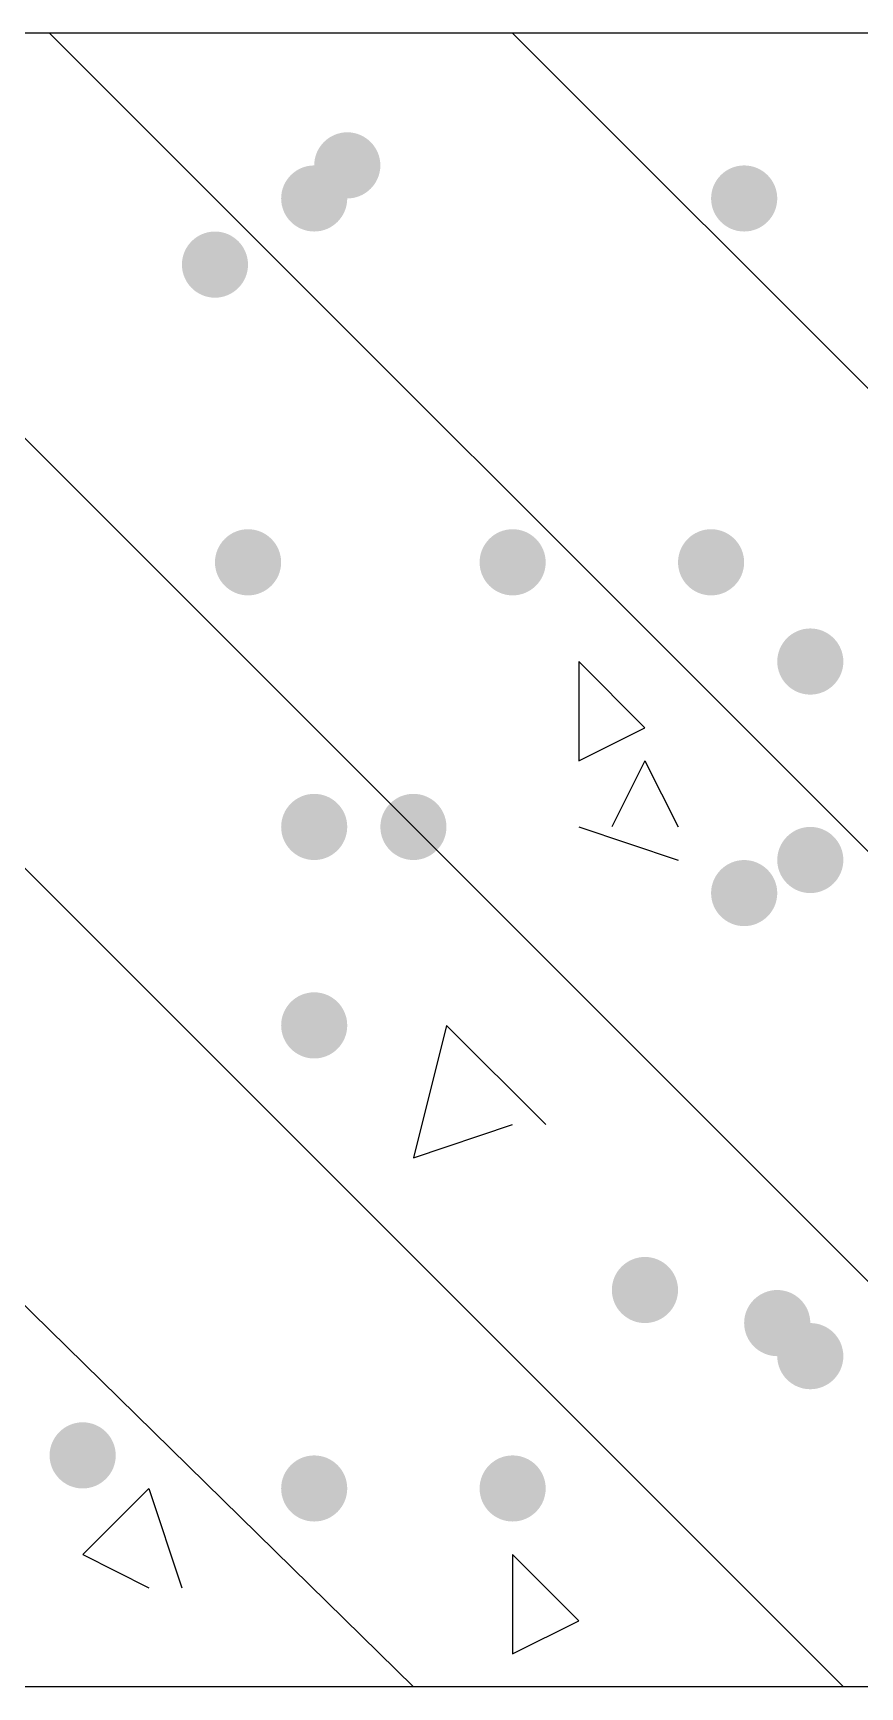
# Model space of a CAD drawing. Header units: inches. Extents: x 11 to 286, y 6 to 196.
# Drawn here: x 155.864 to 156.923, y 109.869 to 111.986 of the extents above; entities that cross this region are included whole.
import ezdxf

# ---------------------------------------------------------------- set-up
doc = ezdxf.new("R2010")
doc.units = ezdxf.units.IN
doc.header["$MEASUREMENT"] = 0
doc.layers.add('PDF_几何图形', color=7, linetype='Continuous')
doc.layers.add('PDF_实体填充', color=7, linetype='Continuous', true_color=0xffffff)

msp = doc.modelspace()

# ---------------------------------------------------------------- hatches: boundary and pattern name
at = {"layer": 'PDF_实体填充', "transparency": 33554559}
h = msp.add_hatch(color=7, dxfattribs=at)
edge = h.paths.add_edge_path(flags=0)
edge.add_spline(control_points=[(156.3088, 111.8164), (156.3088, 111.7932), (156.2897, 111.7741), (156.2664, 111.7741)], knot_values=[0, 0, 0, 0, 1, 1, 1, 1], degree=3, periodic=0)
edge.add_spline(control_points=[(156.2664, 111.7741), (156.2432, 111.7741), (156.2241, 111.7932), (156.2241, 111.8164)], knot_values=[0, 0, 0, 0, 1, 1, 1, 1], degree=3, periodic=0)
edge.add_line((156.2241, 111.8164), (156.2241, 111.8164))
edge.add_spline(control_points=[(156.2241, 111.8164), (156.2241, 111.8397), (156.2432, 111.8588), (156.2664, 111.8588)], knot_values=[0, 0, 0, 0, 1, 1, 1, 1], degree=3, periodic=0)
edge.add_spline(control_points=[(156.2664, 111.8588), (156.2897, 111.8588), (156.3088, 111.8397), (156.3088, 111.8164)], knot_values=[0, 0, 0, 0, 1, 1, 1, 1], degree=3, periodic=0)
edge.add_line((156.3088, 111.8164), (156.3088, 111.8164))
edge.add_line((156.3088, 111.8164), (156.3088, 111.8164))
h = msp.add_hatch(color=7, dxfattribs=at)
edge = h.paths.add_edge_path(flags=0)
edge.add_spline(control_points=[(156.2664, 111.7741), (156.2664, 111.7508), (156.2474, 111.7318), (156.2241, 111.7318)], knot_values=[0, 0, 0, 0, 1, 1, 1, 1], degree=3, periodic=0)
edge.add_spline(control_points=[(156.2241, 111.7318), (156.2008, 111.7318), (156.1818, 111.7508), (156.1818, 111.7741)], knot_values=[0, 0, 0, 0, 1, 1, 1, 1], degree=3, periodic=0)
edge.add_line((156.1818, 111.7741), (156.1818, 111.7741))
edge.add_spline(control_points=[(156.1818, 111.7741), (156.1818, 111.7974), (156.2008, 111.8164), (156.2241, 111.8164)], knot_values=[0, 0, 0, 0, 1, 1, 1, 1], degree=3, periodic=0)
edge.add_spline(control_points=[(156.2241, 111.8164), (156.2474, 111.8164), (156.2664, 111.7974), (156.2664, 111.7741)], knot_values=[0, 0, 0, 0, 1, 1, 1, 1], degree=3, periodic=0)
edge.add_line((156.2664, 111.7741), (156.2664, 111.7741))
edge.add_line((156.2664, 111.7741), (156.2664, 111.7741))
h = msp.add_hatch(color=7, dxfattribs=at)
edge = h.paths.add_edge_path(flags=0)
edge.add_spline(control_points=[(156.8168, 111.7741), (156.8168, 111.7508), (156.7977, 111.7318), (156.7744, 111.7318)], knot_values=[0, 0, 0, 0, 1, 1, 1, 1], degree=3, periodic=0)
edge.add_spline(control_points=[(156.7744, 111.7318), (156.7512, 111.7318), (156.7321, 111.7508), (156.7321, 111.7741)], knot_values=[0, 0, 0, 0, 1, 1, 1, 1], degree=3, periodic=0)
edge.add_line((156.7321, 111.7741), (156.7321, 111.7741))
edge.add_spline(control_points=[(156.7321, 111.7741), (156.7321, 111.7974), (156.7512, 111.8164), (156.7744, 111.8164)], knot_values=[0, 0, 0, 0, 1, 1, 1, 1], degree=3, periodic=0)
edge.add_spline(control_points=[(156.7744, 111.8164), (156.7977, 111.8164), (156.8168, 111.7974), (156.8168, 111.7741)], knot_values=[0, 0, 0, 0, 1, 1, 1, 1], degree=3, periodic=0)
edge.add_line((156.8168, 111.7741), (156.8168, 111.7741))
edge.add_line((156.8168, 111.7741), (156.8168, 111.7741))
h = msp.add_hatch(color=7, dxfattribs=at)
edge = h.paths.add_edge_path(flags=0)
edge.add_spline(control_points=[(156.1394, 111.6894), (156.1394, 111.6662), (156.1204, 111.6471), (156.0971, 111.6471)], knot_values=[0, 0, 0, 0, 1, 1, 1, 1], degree=3, periodic=0)
edge.add_spline(control_points=[(156.0971, 111.6471), (156.0738, 111.6471), (156.0548, 111.6662), (156.0548, 111.6894)], knot_values=[0, 0, 0, 0, 1, 1, 1, 1], degree=3, periodic=0)
edge.add_line((156.0548, 111.6894), (156.0548, 111.6894))
edge.add_spline(control_points=[(156.0548, 111.6894), (156.0548, 111.7127), (156.0738, 111.7318), (156.0971, 111.7318)], knot_values=[0, 0, 0, 0, 1, 1, 1, 1], degree=3, periodic=0)
edge.add_spline(control_points=[(156.0971, 111.7318), (156.1204, 111.7318), (156.1394, 111.7127), (156.1394, 111.6894)], knot_values=[0, 0, 0, 0, 1, 1, 1, 1], degree=3, periodic=0)
edge.add_line((156.1394, 111.6894), (156.1394, 111.6894))
edge.add_line((156.1394, 111.6894), (156.1394, 111.6894))
h = msp.add_hatch(color=7, dxfattribs=at)
edge = h.paths.add_edge_path(flags=0)
edge.add_spline(control_points=[(156.1818, 111.3084), (156.1818, 111.2852), (156.1627, 111.2661), (156.1394, 111.2661)], knot_values=[0, 0, 0, 0, 1, 1, 1, 1], degree=3, periodic=0)
edge.add_spline(control_points=[(156.1394, 111.2661), (156.1162, 111.2661), (156.0971, 111.2852), (156.0971, 111.3084)], knot_values=[0, 0, 0, 0, 1, 1, 1, 1], degree=3, periodic=0)
edge.add_line((156.0971, 111.3084), (156.0971, 111.3084))
edge.add_spline(control_points=[(156.0971, 111.3084), (156.0971, 111.3317), (156.1162, 111.3508), (156.1394, 111.3508)], knot_values=[0, 0, 0, 0, 1, 1, 1, 1], degree=3, periodic=0)
edge.add_spline(control_points=[(156.1394, 111.3508), (156.1627, 111.3508), (156.1818, 111.3317), (156.1818, 111.3084)], knot_values=[0, 0, 0, 0, 1, 1, 1, 1], degree=3, periodic=0)
edge.add_line((156.1818, 111.3084), (156.1818, 111.3084))
edge.add_line((156.1818, 111.3084), (156.1818, 111.3084))
h = msp.add_hatch(color=7, dxfattribs=at)
edge = h.paths.add_edge_path(flags=0)
edge.add_spline(control_points=[(156.5204, 111.3084), (156.5204, 111.2852), (156.5014, 111.2661), (156.4781, 111.2661)], knot_values=[0, 0, 0, 0, 1, 1, 1, 1], degree=3, periodic=0)
edge.add_spline(control_points=[(156.4781, 111.2661), (156.4548, 111.2661), (156.4358, 111.2852), (156.4358, 111.3084)], knot_values=[0, 0, 0, 0, 1, 1, 1, 1], degree=3, periodic=0)
edge.add_line((156.4358, 111.3084), (156.4358, 111.3084))
edge.add_spline(control_points=[(156.4358, 111.3084), (156.4358, 111.3317), (156.4548, 111.3508), (156.4781, 111.3508)], knot_values=[0, 0, 0, 0, 1, 1, 1, 1], degree=3, periodic=0)
edge.add_spline(control_points=[(156.4781, 111.3508), (156.5014, 111.3508), (156.5204, 111.3317), (156.5204, 111.3084)], knot_values=[0, 0, 0, 0, 1, 1, 1, 1], degree=3, periodic=0)
edge.add_line((156.5204, 111.3084), (156.5204, 111.3084))
edge.add_line((156.5204, 111.3084), (156.5204, 111.3084))
h = msp.add_hatch(color=7, dxfattribs=at)
edge = h.paths.add_edge_path(flags=0)
edge.add_spline(control_points=[(156.7744, 111.3084), (156.7744, 111.2852), (156.7554, 111.2661), (156.7321, 111.2661)], knot_values=[0, 0, 0, 0, 1, 1, 1, 1], degree=3, periodic=0)
edge.add_spline(control_points=[(156.7321, 111.2661), (156.7088, 111.2661), (156.6898, 111.2852), (156.6898, 111.3084)], knot_values=[0, 0, 0, 0, 1, 1, 1, 1], degree=3, periodic=0)
edge.add_line((156.6898, 111.3084), (156.6898, 111.3084))
edge.add_spline(control_points=[(156.6898, 111.3084), (156.6898, 111.3317), (156.7088, 111.3508), (156.7321, 111.3508)], knot_values=[0, 0, 0, 0, 1, 1, 1, 1], degree=3, periodic=0)
edge.add_spline(control_points=[(156.7321, 111.3508), (156.7554, 111.3508), (156.7744, 111.3317), (156.7744, 111.3084)], knot_values=[0, 0, 0, 0, 1, 1, 1, 1], degree=3, periodic=0)
edge.add_line((156.7744, 111.3084), (156.7744, 111.3084))
edge.add_line((156.7744, 111.3084), (156.7744, 111.3084))
h = msp.add_hatch(color=7, dxfattribs=at)
edge = h.paths.add_edge_path(flags=0)
edge.add_spline(control_points=[(156.9014, 111.1814), (156.9014, 111.1582), (156.8824, 111.1391), (156.8591, 111.1391)], knot_values=[0, 0, 0, 0, 1, 1, 1, 1], degree=3, periodic=0)
edge.add_spline(control_points=[(156.8591, 111.1391), (156.8358, 111.1391), (156.8168, 111.1582), (156.8168, 111.1814)], knot_values=[0, 0, 0, 0, 1, 1, 1, 1], degree=3, periodic=0)
edge.add_line((156.8168, 111.1814), (156.8168, 111.1814))
edge.add_spline(control_points=[(156.8168, 111.1814), (156.8168, 111.2047), (156.8358, 111.2238), (156.8591, 111.2238)], knot_values=[0, 0, 0, 0, 1, 1, 1, 1], degree=3, periodic=0)
edge.add_spline(control_points=[(156.8591, 111.2238), (156.8824, 111.2238), (156.9014, 111.2047), (156.9014, 111.1814)], knot_values=[0, 0, 0, 0, 1, 1, 1, 1], degree=3, periodic=0)
edge.add_line((156.9014, 111.1814), (156.9014, 111.1814))
edge.add_line((156.9014, 111.1814), (156.9014, 111.1814))
h = msp.add_hatch(color=7, dxfattribs=at)
edge = h.paths.add_edge_path(flags=0)
edge.add_spline(control_points=[(156.2664, 110.9698), (156.2664, 110.9465), (156.2474, 110.9274), (156.2241, 110.9274)], knot_values=[0, 0, 0, 0, 1, 1, 1, 1], degree=3, periodic=0)
edge.add_spline(control_points=[(156.2241, 110.9274), (156.2008, 110.9274), (156.1818, 110.9465), (156.1818, 110.9698)], knot_values=[0, 0, 0, 0, 1, 1, 1, 1], degree=3, periodic=0)
edge.add_line((156.1818, 110.9698), (156.1818, 110.9698))
edge.add_spline(control_points=[(156.1818, 110.9698), (156.1818, 110.9931), (156.2008, 111.0121), (156.2241, 111.0121)], knot_values=[0, 0, 0, 0, 1, 1, 1, 1], degree=3, periodic=0)
edge.add_spline(control_points=[(156.2241, 111.0121), (156.2474, 111.0121), (156.2664, 110.9931), (156.2664, 110.9698)], knot_values=[0, 0, 0, 0, 1, 1, 1, 1], degree=3, periodic=0)
edge.add_line((156.2664, 110.9698), (156.2664, 110.9698))
edge.add_line((156.2664, 110.9698), (156.2664, 110.9698))
h = msp.add_hatch(color=7, dxfattribs=at)
edge = h.paths.add_edge_path(flags=0)
edge.add_spline(control_points=[(156.3934, 110.9698), (156.3934, 110.9465), (156.3744, 110.9274), (156.3511, 110.9274)], knot_values=[0, 0, 0, 0, 1, 1, 1, 1], degree=3, periodic=0)
edge.add_spline(control_points=[(156.3511, 110.9274), (156.3278, 110.9274), (156.3088, 110.9465), (156.3088, 110.9698)], knot_values=[0, 0, 0, 0, 1, 1, 1, 1], degree=3, periodic=0)
edge.add_line((156.3088, 110.9698), (156.3088, 110.9698))
edge.add_spline(control_points=[(156.3088, 110.9698), (156.3088, 110.9931), (156.3278, 111.0121), (156.3511, 111.0121)], knot_values=[0, 0, 0, 0, 1, 1, 1, 1], degree=3, periodic=0)
edge.add_spline(control_points=[(156.3511, 111.0121), (156.3744, 111.0121), (156.3934, 110.9931), (156.3934, 110.9698)], knot_values=[0, 0, 0, 0, 1, 1, 1, 1], degree=3, periodic=0)
edge.add_line((156.3934, 110.9698), (156.3934, 110.9698))
edge.add_line((156.3934, 110.9698), (156.3934, 110.9698))
h = msp.add_hatch(color=7, dxfattribs=at)
edge = h.paths.add_edge_path(flags=0)
edge.add_spline(control_points=[(156.9014, 110.9274), (156.9014, 110.9042), (156.8824, 110.8851), (156.8591, 110.8851)], knot_values=[0, 0, 0, 0, 1, 1, 1, 1], degree=3, periodic=0)
edge.add_spline(control_points=[(156.8591, 110.8851), (156.8358, 110.8851), (156.8168, 110.9042), (156.8168, 110.9274)], knot_values=[0, 0, 0, 0, 1, 1, 1, 1], degree=3, periodic=0)
edge.add_line((156.8168, 110.9274), (156.8168, 110.9274))
edge.add_spline(control_points=[(156.8168, 110.9274), (156.8168, 110.9507), (156.8358, 110.9698), (156.8591, 110.9698)], knot_values=[0, 0, 0, 0, 1, 1, 1, 1], degree=3, periodic=0)
edge.add_spline(control_points=[(156.8591, 110.9698), (156.8824, 110.9698), (156.9014, 110.9507), (156.9014, 110.9274)], knot_values=[0, 0, 0, 0, 1, 1, 1, 1], degree=3, periodic=0)
edge.add_line((156.9014, 110.9274), (156.9014, 110.9274))
edge.add_line((156.9014, 110.9274), (156.9014, 110.9274))
h = msp.add_hatch(color=7, dxfattribs=at)
edge = h.paths.add_edge_path(flags=0)
edge.add_spline(control_points=[(156.8168, 110.8851), (156.8168, 110.8618), (156.7977, 110.8428), (156.7744, 110.8428)], knot_values=[0, 0, 0, 0, 1, 1, 1, 1], degree=3, periodic=0)
edge.add_spline(control_points=[(156.7744, 110.8428), (156.7512, 110.8428), (156.7321, 110.8618), (156.7321, 110.8851)], knot_values=[0, 0, 0, 0, 1, 1, 1, 1], degree=3, periodic=0)
edge.add_line((156.7321, 110.8851), (156.7321, 110.8851))
edge.add_spline(control_points=[(156.7321, 110.8851), (156.7321, 110.9084), (156.7512, 110.9274), (156.7744, 110.9274)], knot_values=[0, 0, 0, 0, 1, 1, 1, 1], degree=3, periodic=0)
edge.add_spline(control_points=[(156.7744, 110.9274), (156.7977, 110.9274), (156.8168, 110.9084), (156.8168, 110.8851)], knot_values=[0, 0, 0, 0, 1, 1, 1, 1], degree=3, periodic=0)
edge.add_line((156.8168, 110.8851), (156.8168, 110.8851))
edge.add_line((156.8168, 110.8851), (156.8168, 110.8851))
h = msp.add_hatch(color=7, dxfattribs=at)
edge = h.paths.add_edge_path(flags=0)
edge.add_spline(control_points=[(156.2664, 110.7158), (156.2664, 110.6925), (156.2474, 110.6734), (156.2241, 110.6734)], knot_values=[0, 0, 0, 0, 1, 1, 1, 1], degree=3, periodic=0)
edge.add_spline(control_points=[(156.2241, 110.6734), (156.2008, 110.6734), (156.1818, 110.6925), (156.1818, 110.7158)], knot_values=[0, 0, 0, 0, 1, 1, 1, 1], degree=3, periodic=0)
edge.add_line((156.1818, 110.7158), (156.1818, 110.7158))
edge.add_spline(control_points=[(156.1818, 110.7158), (156.1818, 110.7391), (156.2008, 110.7581), (156.2241, 110.7581)], knot_values=[0, 0, 0, 0, 1, 1, 1, 1], degree=3, periodic=0)
edge.add_spline(control_points=[(156.2241, 110.7581), (156.2474, 110.7581), (156.2664, 110.7391), (156.2664, 110.7158)], knot_values=[0, 0, 0, 0, 1, 1, 1, 1], degree=3, periodic=0)
edge.add_line((156.2664, 110.7158), (156.2664, 110.7158))
edge.add_line((156.2664, 110.7158), (156.2664, 110.7158))
h = msp.add_hatch(color=7, dxfattribs=at)
edge = h.paths.add_edge_path(flags=0)
edge.add_spline(control_points=[(156.6898, 110.3771), (156.6898, 110.3538), (156.6707, 110.3348), (156.6474, 110.3348)], knot_values=[0, 0, 0, 0, 1, 1, 1, 1], degree=3, periodic=0)
edge.add_spline(control_points=[(156.6474, 110.3348), (156.6242, 110.3348), (156.6051, 110.3538), (156.6051, 110.3771)], knot_values=[0, 0, 0, 0, 1, 1, 1, 1], degree=3, periodic=0)
edge.add_line((156.6051, 110.3771), (156.6051, 110.3771))
edge.add_spline(control_points=[(156.6051, 110.3771), (156.6051, 110.4004), (156.6242, 110.4194), (156.6474, 110.4194)], knot_values=[0, 0, 0, 0, 1, 1, 1, 1], degree=3, periodic=0)
edge.add_spline(control_points=[(156.6474, 110.4194), (156.6707, 110.4194), (156.6898, 110.4004), (156.6898, 110.3771)], knot_values=[0, 0, 0, 0, 1, 1, 1, 1], degree=3, periodic=0)
edge.add_line((156.6898, 110.3771), (156.6898, 110.3771))
edge.add_line((156.6898, 110.3771), (156.6898, 110.3771))
h = msp.add_hatch(color=7, dxfattribs=at)
edge = h.paths.add_edge_path(flags=0)
edge.add_spline(control_points=[(156.8591, 110.3348), (156.8591, 110.3115), (156.8401, 110.2924), (156.8168, 110.2924)], knot_values=[0, 0, 0, 0, 1, 1, 1, 1], degree=3, periodic=0)
edge.add_spline(control_points=[(156.8168, 110.2924), (156.7935, 110.2924), (156.7744, 110.3115), (156.7744, 110.3348)], knot_values=[0, 0, 0, 0, 1, 1, 1, 1], degree=3, periodic=0)
edge.add_line((156.7744, 110.3348), (156.7744, 110.3348))
edge.add_spline(control_points=[(156.7744, 110.3348), (156.7744, 110.3581), (156.7935, 110.3771), (156.8168, 110.3771)], knot_values=[0, 0, 0, 0, 1, 1, 1, 1], degree=3, periodic=0)
edge.add_spline(control_points=[(156.8168, 110.3771), (156.8401, 110.3771), (156.8591, 110.3581), (156.8591, 110.3348)], knot_values=[0, 0, 0, 0, 1, 1, 1, 1], degree=3, periodic=0)
edge.add_line((156.8591, 110.3348), (156.8591, 110.3348))
edge.add_line((156.8591, 110.3348), (156.8591, 110.3348))
h = msp.add_hatch(color=7, dxfattribs=at)
edge = h.paths.add_edge_path(flags=0)
edge.add_spline(control_points=[(156.9014, 110.2924), (156.9014, 110.2692), (156.8824, 110.2501), (156.8591, 110.2501)], knot_values=[0, 0, 0, 0, 1, 1, 1, 1], degree=3, periodic=0)
edge.add_spline(control_points=[(156.8591, 110.2501), (156.8358, 110.2501), (156.8168, 110.2692), (156.8168, 110.2924)], knot_values=[0, 0, 0, 0, 1, 1, 1, 1], degree=3, periodic=0)
edge.add_line((156.8168, 110.2924), (156.8168, 110.2924))
edge.add_spline(control_points=[(156.8168, 110.2924), (156.8168, 110.3157), (156.8358, 110.3348), (156.8591, 110.3348)], knot_values=[0, 0, 0, 0, 1, 1, 1, 1], degree=3, periodic=0)
edge.add_spline(control_points=[(156.8591, 110.3348), (156.8824, 110.3348), (156.9014, 110.3157), (156.9014, 110.2924)], knot_values=[0, 0, 0, 0, 1, 1, 1, 1], degree=3, periodic=0)
edge.add_line((156.9014, 110.2924), (156.9014, 110.2924))
edge.add_line((156.9014, 110.2924), (156.9014, 110.2924))
h = msp.add_hatch(color=7, dxfattribs=at)
edge = h.paths.add_edge_path(flags=0)
edge.add_spline(control_points=[(155.9701, 110.1654), (155.9701, 110.1422), (155.9511, 110.1231), (155.9278, 110.1231)], knot_values=[0, 0, 0, 0, 1, 1, 1, 1], degree=3, periodic=0)
edge.add_spline(control_points=[(155.9278, 110.1231), (155.9045, 110.1231), (155.8854, 110.1422), (155.8854, 110.1654)], knot_values=[0, 0, 0, 0, 1, 1, 1, 1], degree=3, periodic=0)
edge.add_line((155.8854, 110.1654), (155.8854, 110.1654))
edge.add_spline(control_points=[(155.8854, 110.1654), (155.8854, 110.1887), (155.9045, 110.2078), (155.9278, 110.2078)], knot_values=[0, 0, 0, 0, 1, 1, 1, 1], degree=3, periodic=0)
edge.add_spline(control_points=[(155.9278, 110.2078), (155.9511, 110.2078), (155.9701, 110.1887), (155.9701, 110.1654)], knot_values=[0, 0, 0, 0, 1, 1, 1, 1], degree=3, periodic=0)
edge.add_line((155.9701, 110.1654), (155.9701, 110.1654))
edge.add_line((155.9701, 110.1654), (155.9701, 110.1654))
h = msp.add_hatch(color=7, dxfattribs=at)
edge = h.paths.add_edge_path(flags=0)
edge.add_spline(control_points=[(156.2664, 110.1231), (156.2664, 110.0998), (156.2474, 110.0808), (156.2241, 110.0808)], knot_values=[0, 0, 0, 0, 1, 1, 1, 1], degree=3, periodic=0)
edge.add_spline(control_points=[(156.2241, 110.0808), (156.2008, 110.0808), (156.1818, 110.0998), (156.1818, 110.1231)], knot_values=[0, 0, 0, 0, 1, 1, 1, 1], degree=3, periodic=0)
edge.add_line((156.1818, 110.1231), (156.1818, 110.1231))
edge.add_spline(control_points=[(156.1818, 110.1231), (156.1818, 110.1464), (156.2008, 110.1654), (156.2241, 110.1654)], knot_values=[0, 0, 0, 0, 1, 1, 1, 1], degree=3, periodic=0)
edge.add_spline(control_points=[(156.2241, 110.1654), (156.2474, 110.1654), (156.2664, 110.1464), (156.2664, 110.1231)], knot_values=[0, 0, 0, 0, 1, 1, 1, 1], degree=3, periodic=0)
edge.add_line((156.2664, 110.1231), (156.2664, 110.1231))
edge.add_line((156.2664, 110.1231), (156.2664, 110.1231))
h = msp.add_hatch(color=7, dxfattribs=at)
edge = h.paths.add_edge_path(flags=0)
edge.add_spline(control_points=[(156.5204, 110.1231), (156.5204, 110.0998), (156.5014, 110.0808), (156.4781, 110.0808)], knot_values=[0, 0, 0, 0, 1, 1, 1, 1], degree=3, periodic=0)
edge.add_spline(control_points=[(156.4781, 110.0808), (156.4548, 110.0808), (156.4358, 110.0998), (156.4358, 110.1231)], knot_values=[0, 0, 0, 0, 1, 1, 1, 1], degree=3, periodic=0)
edge.add_line((156.4358, 110.1231), (156.4358, 110.1231))
edge.add_spline(control_points=[(156.4358, 110.1231), (156.4358, 110.1464), (156.4548, 110.1654), (156.4781, 110.1654)], knot_values=[0, 0, 0, 0, 1, 1, 1, 1], degree=3, periodic=0)
edge.add_spline(control_points=[(156.4781, 110.1654), (156.5014, 110.1654), (156.5204, 110.1464), (156.5204, 110.1231)], knot_values=[0, 0, 0, 0, 1, 1, 1, 1], degree=3, periodic=0)
edge.add_line((156.5204, 110.1231), (156.5204, 110.1231))
edge.add_line((156.5204, 110.1231), (156.5204, 110.1231))

# ---------------------------------------------------------------- linework, layer by layer
at = {"layer": 'PDF_几何图形'}
for p, q in [((161.7698, 111.9858), (133.0678, 111.9858)), ((154.1921, 111.9858), (156.3511, 109.8691)), ((154.7848, 111.9858), (156.9014, 109.8691)), ((155.3351, 111.9858), (157.4518, 109.8691)), ((155.8854, 111.9858), (158.0021, 109.8691)), ((156.4781, 111.9858), (158.5948, 109.8691)), ((156.5628, 111.1814), (156.6474, 111.0968)), ((156.5628, 111.1814), (156.5628, 111.0544)), ((156.5628, 111.0544), (156.6474, 111.0968)), ((156.6474, 111.0544), (156.6051, 110.9698)), ((156.6474, 111.0544), (156.6898, 110.9698)), ((156.5628, 110.9698), (156.6898, 110.9274)), ((156.3934, 110.7158), (156.3511, 110.5464)), ((156.3934, 110.7158), (156.5204, 110.5888)), ((156.3511, 110.5464), (156.4781, 110.5888)), ((156.0124, 110.1231), (155.9278, 110.0384)), ((156.0124, 110.1231), (156.0548, 109.9961)), ((155.9278, 110.0384), (156.0124, 109.9961)), ((156.4781, 110.0384), (156.5628, 109.9538)), ((156.4781, 110.0384), (156.4781, 109.9114)), ((156.4781, 109.9114), (156.5628, 109.9538)), ((161.7698, 109.8691), (133.0678, 109.8691))]:
    msp.add_line(p, q, dxfattribs=at)

doc.saveas('drawing.dxf')
